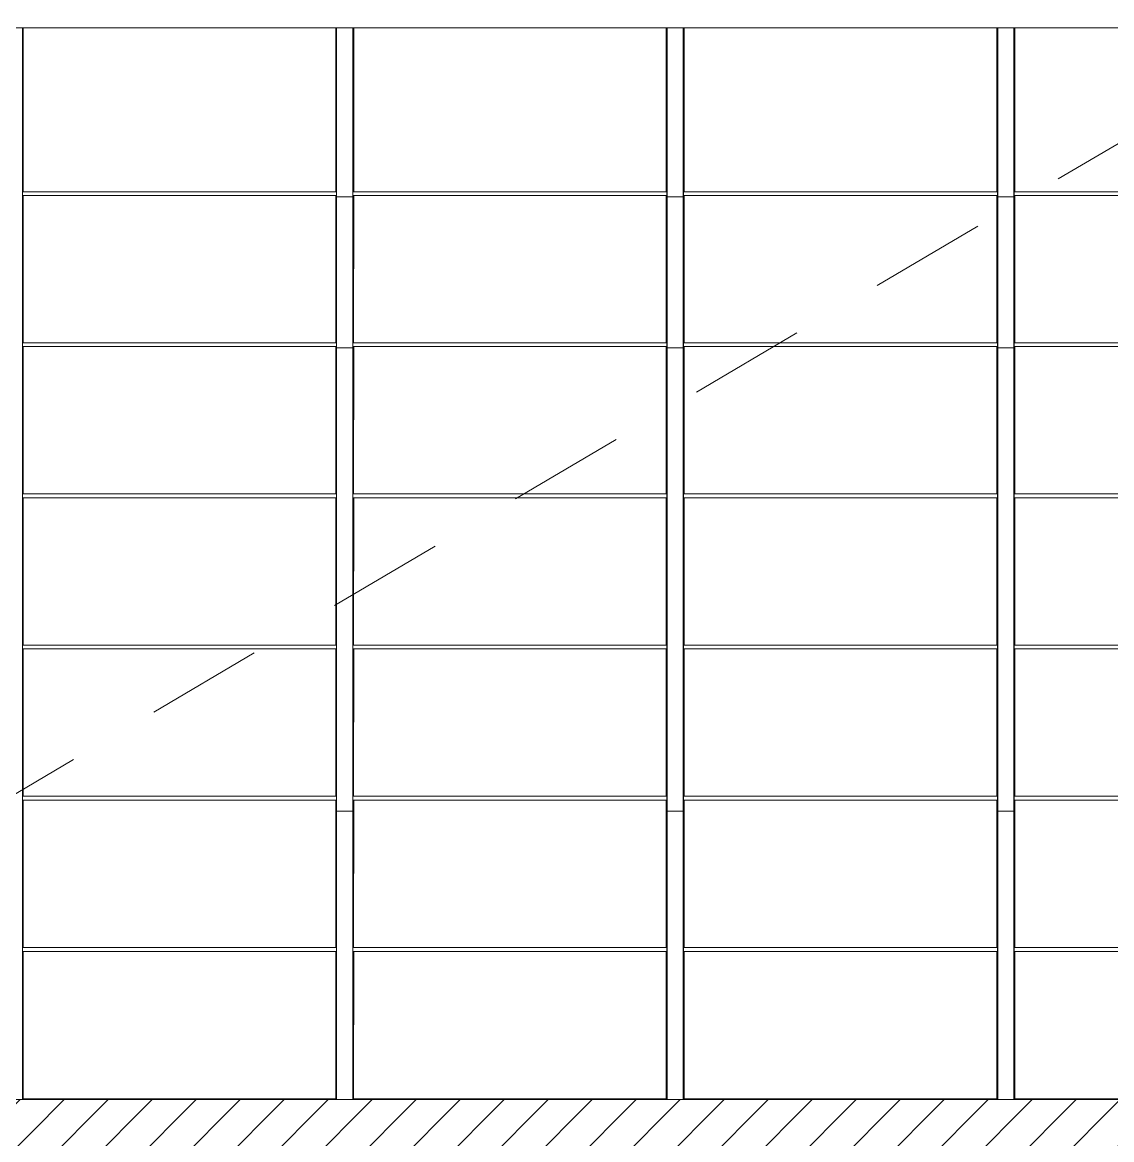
# Model space of a CAD drawing. Header units: metres. Extents: x -227.9 to -140, y 37.9 to 92.1.
# Drawn here: x -202.02 to -195.01, y 60.76 to 67.94 of the extents above; entities that cross this region are included whole.
import ezdxf

# ---------------------------------------------------------------- set-up
doc = ezdxf.new("R2010")
doc.units = ezdxf.units.M
doc.linetypes.add('JIS_02_0.7', pattern=[1.35, 0.75, -0.6])
doc.layers.add('A-DETL', color=94, linetype='Continuous', lineweight=5, true_color=0x00a600)
doc.layers.add('G-IMPT', color=8, linetype='Continuous', lineweight=5, true_color=0x808080)
for name, color, linetype, lineweight in [('A-FLOR', 7, 'Continuous', 5), ('A-FLOR-PATT', 7, 'Continuous', 5), ('A-GENM', 7, 'Continuous', 5), ('S-BEAM', 7, 'Continuous', 5)]:
    doc.layers.add(name, color=color, linetype=linetype, lineweight=lineweight)

# ---------------------------------------------------------------- blocks, each defined once
blk = doc.blocks.new('LAG-B1020-CADRE STRUCTURELLE-PATIO - MUC-PATIO_skp_97-11715570-MUC-LAG-PRO-PLA-ARC-TZN-N02-AG02Ec-Cote')
at = {"layer": 'G-IMPT', "color": 7}
for p, q in [((-0.3673, 0.0244), (-24.7873, 0.0244)), ((-24.7873, 0.0244), (-0.3673, 0.0244))]:
    blk.add_line(p, q, dxfattribs=at)
blk = doc.blocks.new('LAG-B1020-CADRE STRUCTURELLE-PATIO - MUC-PATIO_skp_80-11715553-MUC-LAG-PRO-PLA-ARC-TZN-N02-AG02Ec-Cote')
at = {"layer": 'G-IMPT', "color": 7}
for p, q in [((4.0465, 7.8857), (4.0465, 6.8313)), ((4.0465, 6.8313), (4.0465, 7.8857)), ((6.0576, 7.8857), (6.0576, 6.8313)), ((6.0576, 6.8313), (6.0576, 7.8857)), ((6.1715, 7.8857), (6.1715, 6.8313)), ((6.1715, 6.8313), (6.1715, 7.8857)), ((8.1826, 7.8857), (8.1826, 6.8313)), ((8.1826, 6.8313), (8.1826, 7.8857)), ((8.2965, 7.8857), (8.2965, 6.8313)), ((8.2965, 6.8313), (8.2965, 7.8857)), ((10.3076, 7.8857), (10.3076, 6.8313)), ((10.3076, 6.8313), (10.3076, 7.8857)), ((10.4215, 7.8857), (10.4215, 6.8313)), ((10.4215, 6.8313), (10.4215, 7.8857)), ((4.0465, 6.8313), (6.0576, 6.8313)), ((6.0576, 6.8313), (4.0465, 6.8313)), ((6.1715, 6.8313), (8.1826, 6.8313)), ((8.1826, 6.8313), (6.1715, 6.8313)), ((8.2965, 6.8313), (10.3076, 6.8313)), ((10.3076, 6.8313), (8.2965, 6.8313)), ((10.4215, 6.8313), (12.4326, 6.8313)), ((12.4326, 6.8313), (10.4215, 6.8313)), ((4.0427, 6.8069), (6.0615, 6.8069)), ((6.0615, 6.8069), (4.0427, 6.8069)), ((4.046, 5.8597), (4.046, 6.8069)), ((4.046, 6.8069), (4.046, 5.8597)), ((6.0571, 5.8597), (6.0571, 6.8069)), ((6.0571, 6.8069), (6.0571, 5.8597)), ((6.1677, 6.8069), (8.1865, 6.8069)), ((8.1865, 6.8069), (6.1677, 6.8069)), ((6.171, 5.8597), (6.171, 6.8069)), ((6.171, 6.8069), (6.171, 5.8597)), ((8.1821, 5.8597), (8.1821, 6.8069)), ((8.1821, 6.8069), (8.1821, 5.8597)), ((8.2927, 6.8069), (10.3115, 6.8069)), ((10.3115, 6.8069), (8.2927, 6.8069)), ((8.296, 5.8597), (8.296, 6.8069)), ((8.296, 6.8069), (8.296, 5.8597)), ((10.3071, 5.8597), (10.3071, 6.8069)), ((10.3071, 6.8069), (10.3071, 5.8597)), ((10.4177, 6.8069), (12.4365, 6.8069)), ((12.4365, 6.8069), (10.4177, 6.8069)), ((10.421, 5.8597), (10.421, 6.8069)), ((10.421, 6.8069), (10.421, 5.8597)), ((4.0427, 5.8353), (6.0615, 5.8353)), ((4.0427, 5.8353), (6.0615, 5.8353)), ((4.046, 5.8597), (6.0571, 5.8597)), ((4.046, 5.8597), (6.0571, 5.8597)), ((4.046, 4.8881), (4.046, 5.8353)), ((4.046, 5.8353), (4.046, 4.8881)), ((6.0571, 4.8881), (6.0571, 5.8353)), ((6.0571, 5.8353), (6.0571, 4.8881)), ((6.1677, 5.8353), (8.1865, 5.8353)), ((6.1677, 5.8353), (8.1865, 5.8353)), ((6.171, 5.8597), (8.1821, 5.8597)), ((6.171, 5.8597), (8.1821, 5.8597)), ((6.171, 4.8881), (6.171, 5.8353)), ((6.171, 5.8353), (6.171, 4.8881)), ((8.1821, 4.8881), (8.1821, 5.8353)), ((8.1821, 5.8353), (8.1821, 4.8881)), ((8.2927, 5.8353), (10.3115, 5.8353)), ((8.2927, 5.8353), (10.3115, 5.8353)), ((8.296, 5.8597), (10.3071, 5.8597)), ((8.296, 5.8597), (10.3071, 5.8597)), ((8.296, 4.8881), (8.296, 5.8353)), ((8.296, 5.8353), (8.296, 4.8881)), ((10.3071, 4.8881), (10.3071, 5.8353)), ((10.3071, 5.8353), (10.3071, 4.8881)), ((10.4177, 5.8353), (12.4365, 5.8353)), ((10.4177, 5.8353), (12.4365, 5.8353)), ((10.421, 5.8597), (12.4321, 5.8597)), ((10.421, 5.8597), (12.4321, 5.8597)), ((10.421, 4.8881), (10.421, 5.8353)), ((10.421, 5.8353), (10.421, 4.8881)), ((4.046, 4.8881), (6.0571, 4.8881)), ((4.046, 4.8881), (6.0571, 4.8881)), ((6.171, 4.8881), (8.1821, 4.8881)), ((6.171, 4.8881), (8.1821, 4.8881)), ((8.296, 4.8881), (10.3071, 4.8881)), ((8.296, 4.8881), (10.3071, 4.8881)), ((10.421, 4.8881), (12.4321, 4.8881)), ((10.421, 4.8881), (12.4321, 4.8881)), ((4.0427, 4.8637), (6.0615, 4.8637)), ((4.0427, 4.8637), (6.0615, 4.8637)), ((4.046, 3.9159), (4.046, 4.8637)), ((4.046, 4.8637), (4.046, 3.9159)), ((6.0571, 3.9159), (6.0571, 4.8637)), ((6.0571, 4.8637), (6.0571, 3.9159)), ((6.1677, 4.8637), (8.1865, 4.8637)), ((6.1677, 4.8637), (8.1865, 4.8637)), ((6.171, 3.9159), (6.171, 4.8637)), ((6.171, 4.8637), (6.171, 3.9159)), ((8.1821, 3.9159), (8.1821, 4.8637)), ((8.1821, 4.8637), (8.1821, 3.9159)), ((8.2927, 4.8637), (10.3115, 4.8637)), ((8.2927, 4.8637), (10.3115, 4.8637)), ((8.296, 3.9159), (8.296, 4.8637)), ((8.296, 4.8637), (8.296, 3.9159)), ((10.3071, 3.9159), (10.3071, 4.8637)), ((10.3071, 4.8637), (10.3071, 3.9159)), ((10.4177, 4.8637), (12.4365, 4.8637)), ((10.4177, 4.8637), (12.4365, 4.8637)), ((10.421, 3.9159), (10.421, 4.8637)), ((10.421, 4.8637), (10.421, 3.9159)), ((4.0427, 3.8915), (6.0615, 3.8915)), ((4.0427, 3.8915), (6.0615, 3.8915)), ((4.046, 3.9159), (6.0571, 3.9159)), ((4.046, 3.9159), (6.0571, 3.9159)), ((4.046, 2.9443), (4.046, 3.8915)), ((4.046, 3.8915), (4.046, 2.9443)), ((6.0571, 2.9443), (6.0571, 3.8915)), ((6.0571, 3.8915), (6.0571, 2.9443)), ((6.1677, 3.8915), (8.1865, 3.8915)), ((6.1677, 3.8915), (8.1865, 3.8915)), ((6.171, 3.9159), (8.1821, 3.9159)), ((6.171, 3.9159), (8.1821, 3.9159)), ((6.171, 2.9443), (6.171, 3.8915)), ((6.171, 3.8915), (6.171, 2.9443)), ((8.1821, 2.9443), (8.1821, 3.8915)), ((8.1821, 3.8915), (8.1821, 2.9443)), ((8.2927, 3.8915), (10.3115, 3.8915)), ((8.2927, 3.8915), (10.3115, 3.8915)), ((8.296, 3.9159), (10.3071, 3.9159)), ((8.296, 3.9159), (10.3071, 3.9159)), ((8.296, 2.9443), (8.296, 3.8915)), ((8.296, 3.8915), (8.296, 2.9443)), ((10.3071, 2.9443), (10.3071, 3.8915)), ((10.3071, 3.8915), (10.3071, 2.9443)), ((10.4177, 3.8915), (12.4365, 3.8915)), ((10.4177, 3.8915), (12.4365, 3.8915)), ((10.421, 3.9159), (12.4321, 3.9159)), ((10.421, 3.9159), (12.4321, 3.9159)), ((10.421, 2.9443), (10.421, 3.8915)), ((10.421, 3.8915), (10.421, 2.9443)), ((4.0427, 2.92), (6.0615, 2.92)), ((4.0427, 2.92), (6.0615, 2.92)), ((4.046, 2.9443), (6.0571, 2.9443)), ((4.046, 2.9443), (6.0571, 2.9443)), ((4.046, 1.9715), (4.046, 2.9199)), ((4.046, 2.9199), (4.046, 1.9715)), ((6.0571, 1.9715), (6.0571, 2.9199)), ((6.0571, 2.9199), (6.0571, 1.9715)), ((6.1677, 2.92), (8.1865, 2.92)), ((6.1677, 2.92), (8.1865, 2.92)), ((6.171, 2.9443), (8.1821, 2.9443)), ((6.171, 2.9443), (8.1821, 2.9443)), ((6.171, 1.9715), (6.171, 2.9199)), ((6.171, 2.9199), (6.171, 1.9715)), ((8.1821, 1.9715), (8.1821, 2.9199)), ((8.1821, 2.9199), (8.1821, 1.9715)), ((8.2927, 2.92), (10.3115, 2.92)), ((8.2927, 2.92), (10.3115, 2.92)), ((8.296, 2.9443), (10.3071, 2.9443)), ((8.296, 2.9443), (10.3071, 2.9443)), ((8.296, 1.9715), (8.296, 2.9199)), ((8.296, 2.9199), (8.296, 1.9715)), ((10.3071, 1.9715), (10.3071, 2.9199)), ((10.3071, 2.9199), (10.3071, 1.9715)), ((10.4177, 2.92), (12.4365, 2.92)), ((10.4177, 2.92), (12.4365, 2.92)), ((10.421, 2.9443), (12.4321, 2.9443)), ((10.421, 2.9443), (12.4321, 2.9443)), ((10.421, 1.9715), (10.421, 2.9199)), ((10.421, 2.9199), (10.421, 1.9715)), ((4.0427, 1.9471), (6.0615, 1.9471)), ((4.0427, 1.9471), (6.0615, 1.9471)), ((4.046, 1.9715), (6.0571, 1.9715)), ((4.046, 1.9715), (6.0571, 1.9715)), ((4.046, 0.9999), (4.046, 1.9471)), ((4.046, 1.9471), (4.046, 0.9999)), ((6.0571, 0.9999), (6.0571, 1.9471)), ((6.0571, 1.9471), (6.0571, 0.9999)), ((6.1677, 1.9471), (8.1865, 1.9471)), ((6.1677, 1.9471), (8.1865, 1.9471)), ((6.171, 1.9715), (8.1821, 1.9715)), ((6.171, 1.9715), (8.1821, 1.9715)), ((6.171, 0.9999), (6.171, 1.9471)), ((6.171, 1.9471), (6.171, 0.9999)), ((8.1821, 0.9999), (8.1821, 1.9471)), ((8.1821, 1.9471), (8.1821, 0.9999)), ((8.2927, 1.9471), (10.3115, 1.9471)), ((8.2927, 1.9471), (10.3115, 1.9471)), ((8.296, 1.9715), (10.3071, 1.9715)), ((8.296, 1.9715), (10.3071, 1.9715)), ((8.296, 0.9999), (8.296, 1.9471)), ((8.296, 1.9471), (8.296, 0.9999)), ((10.3071, 0.9999), (10.3071, 1.9471)), ((10.3071, 1.9471), (10.3071, 0.9999)), ((10.4177, 1.9471), (12.4365, 1.9471)), ((10.4177, 1.9471), (12.4365, 1.9471)), ((10.421, 1.9715), (12.4321, 1.9715)), ((10.421, 1.9715), (12.4321, 1.9715)), ((10.421, 0.9999), (10.421, 1.9471)), ((10.421, 1.9471), (10.421, 0.9999)), ((4.046, 0.9999), (6.0571, 0.9999)), ((4.046, 0.9999), (6.0571, 0.9999)), ((6.171, 0.9999), (8.1821, 0.9999)), ((6.171, 0.9999), (8.1821, 0.9999)), ((8.296, 0.9999), (10.3071, 0.9999)), ((8.296, 0.9999), (10.3071, 0.9999)), ((10.421, 0.9999), (12.4321, 0.9999)), ((10.421, 0.9999), (12.4321, 0.9999))]:
    blk.add_line(p, q, dxfattribs=at)
blk = doc.blocks.new('LAG-B1020-CADRE STRUCTURELLE-PATIO - MUC-PATIO_skp_79-11715552-MUC-LAG-PRO-PLA-ARC-TZN-N02-AG02Ec-Cote')
at = {"layer": 'G-IMPT', "color": 7}
for p, q in [((4.026, 7.8574), (4.026, 6.8029)), ((4.026, 7.8574), (4.026, 6.8029)), ((6.0371, 6.8029), (6.0371, 7.8574)), ((6.0371, 7.8574), (6.0371, 6.8029)), ((6.151, 7.8574), (6.151, 6.8029)), ((6.151, 7.8574), (6.151, 6.8029)), ((8.1621, 6.8029), (8.1621, 7.8574)), ((8.1621, 7.8574), (8.1621, 6.8029)), ((8.276, 7.8574), (8.276, 6.8029)), ((8.276, 7.8574), (8.276, 6.8029)), ((10.2871, 6.8029), (10.2871, 7.8574)), ((10.2871, 7.8574), (10.2871, 6.8029)), ((10.401, 7.8574), (10.401, 6.8029)), ((10.401, 7.8574), (10.401, 6.8029)), ((6.0371, 6.8029), (4.026, 6.8029)), ((4.026, 6.8029), (6.0371, 6.8029)), ((4.026, 6.7786), (4.026, 5.8313)), ((4.026, 6.7786), (4.026, 5.8313)), ((6.0371, 5.8313), (6.0371, 6.7786)), ((6.0371, 6.7786), (6.0371, 5.8313)), ((8.1621, 6.8029), (6.151, 6.8029)), ((6.151, 6.8029), (8.1621, 6.8029)), ((6.151, 6.7786), (6.151, 5.8313)), ((6.151, 6.7786), (6.151, 5.8313)), ((8.1621, 5.8313), (8.1621, 6.7786)), ((8.1621, 6.7786), (8.1621, 5.8313)), ((10.2871, 6.8029), (8.276, 6.8029)), ((8.276, 6.8029), (10.2871, 6.8029)), ((8.276, 6.7786), (8.276, 5.8313)), ((8.276, 6.7786), (8.276, 5.8313)), ((10.2871, 5.8313), (10.2871, 6.7786)), ((10.2871, 6.7786), (10.2871, 5.8313)), ((12.4121, 6.8029), (10.401, 6.8029)), ((10.401, 6.8029), (12.4121, 6.8029)), ((10.401, 6.7786), (10.401, 5.8313)), ((10.401, 6.7786), (10.401, 5.8313)), ((6.0371, 5.8313), (4.026, 5.8313)), ((6.0371, 5.8313), (4.026, 5.8313)), ((8.1621, 5.8313), (6.151, 5.8313)), ((8.1621, 5.8313), (6.151, 5.8313)), ((10.2871, 5.8313), (8.276, 5.8313)), ((10.2871, 5.8313), (8.276, 5.8313)), ((12.4121, 5.8313), (10.401, 5.8313)), ((12.4121, 5.8313), (10.401, 5.8313)), ((4.026, 5.807), (4.026, 4.8597)), ((4.026, 5.807), (4.026, 4.8597)), ((6.0371, 4.8597), (6.0371, 5.807)), ((6.0371, 5.807), (6.0371, 4.8597)), ((6.151, 5.807), (6.151, 4.8597)), ((6.151, 5.807), (6.151, 4.8597)), ((8.1621, 4.8597), (8.1621, 5.807)), ((8.1621, 5.807), (8.1621, 4.8597)), ((8.276, 5.807), (8.276, 4.8597)), ((8.276, 5.807), (8.276, 4.8597)), ((10.2871, 4.8597), (10.2871, 5.807)), ((10.2871, 5.807), (10.2871, 4.8597)), ((10.401, 5.807), (10.401, 4.8597)), ((10.401, 5.807), (10.401, 4.8597)), ((6.0371, 4.8597), (4.026, 4.8597)), ((6.0371, 4.8597), (4.026, 4.8597)), ((4.026, 4.8354), (4.026, 3.8876)), ((4.026, 4.8354), (4.026, 3.8876)), ((6.0371, 3.8876), (6.0371, 4.8354)), ((6.0371, 4.8354), (6.0371, 3.8876)), ((8.1621, 4.8597), (6.151, 4.8597)), ((8.1621, 4.8597), (6.151, 4.8597)), ((6.151, 4.8354), (6.151, 3.8876)), ((6.151, 4.8354), (6.151, 3.8876)), ((8.1621, 3.8876), (8.1621, 4.8354)), ((8.1621, 4.8354), (8.1621, 3.8876)), ((10.2871, 4.8597), (8.276, 4.8597)), ((10.2871, 4.8597), (8.276, 4.8597)), ((8.276, 4.8354), (8.276, 3.8876)), ((8.276, 4.8354), (8.276, 3.8876)), ((10.2871, 3.8876), (10.2871, 4.8354)), ((10.2871, 4.8354), (10.2871, 3.8876)), ((12.4121, 4.8597), (10.401, 4.8597)), ((12.4121, 4.8597), (10.401, 4.8597)), ((10.401, 4.8354), (10.401, 3.8876)), ((10.401, 4.8354), (10.401, 3.8876)), ((6.0371, 3.8876), (4.026, 3.8876)), ((6.0371, 3.8876), (4.026, 3.8876)), ((8.1621, 3.8876), (6.151, 3.8876)), ((8.1621, 3.8876), (6.151, 3.8876)), ((10.2871, 3.8876), (8.276, 3.8876)), ((10.2871, 3.8876), (8.276, 3.8876)), ((12.4121, 3.8876), (10.401, 3.8876)), ((12.4121, 3.8876), (10.401, 3.8876)), ((4.026, 3.8632), (4.026, 2.916)), ((4.026, 3.8632), (4.026, 2.916)), ((6.0371, 2.916), (6.0371, 3.8632)), ((6.0371, 3.8632), (6.0371, 2.916)), ((6.151, 3.8632), (6.151, 2.916)), ((6.151, 3.8632), (6.151, 2.916)), ((8.1621, 2.916), (8.1621, 3.8632)), ((8.1621, 3.8632), (8.1621, 2.916)), ((8.276, 3.8632), (8.276, 2.916)), ((8.276, 3.8632), (8.276, 2.916)), ((10.2871, 2.916), (10.2871, 3.8632)), ((10.2871, 3.8632), (10.2871, 2.916)), ((10.401, 3.8632), (10.401, 2.916)), ((10.401, 3.8632), (10.401, 2.916)), ((6.0371, 2.916), (4.026, 2.916)), ((6.0371, 2.916), (4.026, 2.916)), ((4.026, 2.8916), (4.026, 1.9432)), ((4.026, 2.8916), (4.026, 1.9432)), ((6.0371, 1.9432), (6.0371, 2.8916)), ((6.0371, 2.8916), (6.0371, 1.9432)), ((8.1621, 2.916), (6.151, 2.916)), ((8.1621, 2.916), (6.151, 2.916)), ((6.151, 2.8916), (6.151, 1.9432)), ((6.151, 2.8916), (6.151, 1.9432)), ((8.1621, 1.9432), (8.1621, 2.8916)), ((8.1621, 2.8916), (8.1621, 1.9432)), ((10.2871, 2.916), (8.276, 2.916)), ((10.2871, 2.916), (8.276, 2.916)), ((8.276, 2.8916), (8.276, 1.9432)), ((8.276, 2.8916), (8.276, 1.9432)), ((10.2871, 1.9432), (10.2871, 2.8916)), ((10.2871, 2.8916), (10.2871, 1.9432)), ((12.4121, 2.916), (10.401, 2.916)), ((12.4121, 2.916), (10.401, 2.916)), ((10.401, 2.8916), (10.401, 1.9432)), ((10.401, 2.8916), (10.401, 1.9432)), ((6.0371, 1.9432), (4.026, 1.9432)), ((6.0371, 1.9432), (4.026, 1.9432)), ((8.1621, 1.9432), (6.151, 1.9432)), ((8.1621, 1.9432), (6.151, 1.9432)), ((10.2871, 1.9432), (8.276, 1.9432)), ((10.2871, 1.9432), (8.276, 1.9432)), ((12.4121, 1.9432), (10.401, 1.9432)), ((12.4121, 1.9432), (10.401, 1.9432)), ((4.026, 1.9188), (4.026, 0.9716)), ((4.026, 1.9188), (4.026, 0.9716)), ((6.0371, 0.9716), (6.0371, 1.9188)), ((6.0371, 1.9188), (6.0371, 0.9716)), ((6.151, 1.9188), (6.151, 0.9716)), ((6.151, 1.9188), (6.151, 0.9716)), ((8.1621, 0.9716), (8.1621, 1.9188)), ((8.1621, 1.9188), (8.1621, 0.9716)), ((8.276, 1.9188), (8.276, 0.9716)), ((8.276, 1.9188), (8.276, 0.9716)), ((10.2871, 0.9716), (10.2871, 1.9188)), ((10.2871, 1.9188), (10.2871, 0.9716)), ((10.401, 1.9188), (10.401, 0.9716)), ((10.401, 1.9188), (10.401, 0.9716)), ((6.0371, 0.9716), (4.026, 0.9716)), ((6.0371, 0.9716), (4.026, 0.9716)), ((8.1621, 0.9716), (6.151, 0.9716)), ((8.1621, 0.9716), (6.151, 0.9716)), ((10.2871, 0.9716), (8.276, 0.9716)), ((10.2871, 0.9716), (8.276, 0.9716)), ((12.4121, 0.9716), (10.401, 0.9716)), ((12.4121, 0.9716), (10.401, 0.9716))]:
    blk.add_line(p, q, dxfattribs=at)
blk = doc.blocks.new('LAG-B1020-CADRE STRUCTURELLE-PATIO - MUC-PATIO_skp_76-11715549-MUC-LAG-PRO-PLA-ARC-TZN-N02-AG02Ec-Cote')
at = {"layer": 'G-IMPT', "color": 7}
for p, q in [((6.151, 7.9319), (6.151, 6.8445)), ((6.151, 7.9319), (6.151, 6.8445)), ((6.256, 7.9319), (6.256, 6.8445)), ((6.256, 6.8445), (6.256, 7.9319)), ((8.276, 7.9319), (8.276, 6.8445)), ((8.276, 7.9319), (8.276, 6.8445)), ((8.381, 7.9319), (8.381, 6.8445)), ((8.381, 6.8445), (8.381, 7.9319)), ((10.401, 7.9319), (10.401, 6.8445)), ((10.401, 7.9319), (10.401, 6.8445)), ((10.506, 7.9319), (10.506, 6.8445)), ((10.506, 6.8445), (10.506, 7.9319)), ((6.256, 6.8445), (6.151, 6.8445)), ((6.256, 6.8445), (6.151, 6.8445)), ((6.151, 5.8739), (6.151, 6.8445)), ((6.151, 6.8445), (6.151, 5.8739)), ((6.256, 6.8445), (6.256, 5.8739)), ((6.256, 6.8445), (6.256, 5.8739)), ((8.381, 6.8445), (8.276, 6.8445)), ((8.381, 6.8445), (8.276, 6.8445)), ((8.276, 5.8739), (8.276, 6.8445)), ((8.276, 6.8445), (8.276, 5.8739)), ((8.381, 6.8445), (8.381, 5.8739)), ((8.381, 6.8445), (8.381, 5.8739)), ((10.506, 6.8445), (10.401, 6.8445)), ((10.506, 6.8445), (10.401, 6.8445)), ((10.401, 5.8739), (10.401, 6.8445)), ((10.401, 6.8445), (10.401, 5.8739)), ((10.506, 6.8445), (10.506, 5.8739)), ((10.506, 6.8445), (10.506, 5.8739)), ((6.256, 5.8739), (6.151, 5.8739)), ((6.151, 5.8739), (6.256, 5.8739)), ((6.151, 5.8739), (6.151, 2.8946)), ((6.151, 5.8739), (6.151, 2.8946)), ((6.256, 5.8738), (6.256, 2.8946)), ((6.256, 2.8946), (6.256, 5.8738)), ((8.381, 5.8739), (8.276, 5.8739)), ((8.276, 5.8739), (8.381, 5.8739)), ((8.276, 5.8739), (8.276, 2.8946)), ((8.276, 5.8739), (8.276, 2.8946)), ((8.381, 5.8738), (8.381, 2.8946)), ((8.381, 2.8946), (8.381, 5.8738)), ((10.506, 5.8739), (10.401, 5.8739)), ((10.401, 5.8739), (10.506, 5.8739)), ((10.401, 5.8739), (10.401, 2.8946)), ((10.401, 5.8739), (10.401, 2.8946)), ((10.506, 5.8738), (10.506, 2.8946)), ((10.506, 2.8946), (10.506, 5.8738)), ((6.256, 2.8946), (6.151, 2.8946)), ((6.256, 2.8946), (6.151, 2.8946)), ((6.151, 1.0402), (6.151, 2.8946)), ((6.151, 2.8946), (6.151, 1.0402)), ((6.256, 2.8945), (6.256, 1.0402)), ((6.256, 2.8945), (6.256, 1.0402)), ((8.381, 2.8946), (8.276, 2.8946)), ((8.381, 2.8946), (8.276, 2.8946)), ((8.276, 1.0402), (8.276, 2.8946)), ((8.276, 2.8946), (8.276, 1.0402)), ((8.381, 2.8945), (8.381, 1.0402)), ((8.381, 2.8945), (8.381, 1.0402)), ((10.506, 2.8946), (10.401, 2.8946)), ((10.506, 2.8946), (10.401, 2.8946)), ((10.401, 1.0402), (10.401, 2.8946)), ((10.401, 2.8946), (10.401, 1.0402)), ((10.506, 2.8945), (10.506, 1.0402)), ((10.506, 2.8945), (10.506, 1.0402))]:
    blk.add_line(p, q, dxfattribs=at)
blk = doc.blocks.new('LAG-B1020-CADRE STRUCTURELLE-PATIO - MUC-PATIO_skp_2-11715475-MUC-LAG-PRO-PLA-ARC-TZN-N02-AG02Ec-Cote')
for name, p in [('LAG-B1020-CADRE STRUCTURELLE-PATIO - MUC-PATIO_skp_97-11715570-MUC-LAG-PRO-PLA-ARC-TZN-N02-AG02Ec-Cote', (25.2869, 8.0479)), ('LAG-B1020-CADRE STRUCTURELLE-PATIO - MUC-PATIO_skp_80-11715553-MUC-LAG-PRO-PLA-ARC-TZN-N02-AG02Ec-Cote', (0.2194, 0.1866)), ('LAG-B1020-CADRE STRUCTURELLE-PATIO - MUC-PATIO_skp_79-11715552-MUC-LAG-PRO-PLA-ARC-TZN-N02-AG02Ec-Cote', (0.2394, 0.2149)), ('LAG-B1020-CADRE STRUCTURELLE-PATIO - MUC-PATIO_skp_76-11715549-MUC-LAG-PRO-PLA-ARC-TZN-N02-AG02Ec-Cote', (0.1299, 0.1404))]:
    blk.add_blockref(name, p)
blk = doc.blocks.new('LAG-B1020-CADRE STRUCTURELLE-PATIO - LAG-LAG-B1020-CADRE STRUCTURELLE-PATIO-10510598-MUC-LAG-PRO-PLA-ARC-TZN-N02-AG02Ec-Cote')
blk.add_blockref('LAG-B1020-CADRE STRUCTURELLE-PATIO - MUC-PATIO_skp_2-11715475-MUC-LAG-PRO-PLA-ARC-TZN-N02-AG02Ec-Cote', (-12.7084, -8.23))
blk = doc.blocks.new('PATIO - CMS-PATIO-2083973-MUC-LAG-PRO-PLA-ARC-TZN-N02-AG02Ec-Cote')
at = {"layer": 'G-IMPT', "color": 7, "lineweight": 9}
for p, q in [((-8.4475, -0.1577), (-8.4475, -1.245)), ((-8.4475, -1.245), (-8.4475, -0.1577)), ((-8.4431, -0.1577), (-8.4431, -1.2121)), ((-8.4431, -0.1577), (-8.4431, -1.2121)), ((-8.4425, -0.1577), (-8.4425, -1.2121)), ((-8.4425, -1.2121), (-8.4425, -0.1577)), ((-6.432, -1.2121), (-6.432, -0.1577)), ((-6.432, -0.1577), (-6.432, -1.2121)), ((-6.4314, -0.1577), (-6.4314, -1.2121)), ((-6.4314, -1.2121), (-6.4314, -0.1577)), ((-6.4275, -0.1577), (-6.4275, -1.245)), ((-6.4275, -0.1577), (-6.4275, -1.245)), ((-6.3225, -0.1577), (-6.3225, -1.245)), ((-6.3225, -1.245), (-6.3225, -0.1577)), ((-6.3181, -0.1577), (-6.3181, -1.2121)), ((-6.3181, -0.1577), (-6.3181, -1.2121)), ((-6.3175, -0.1577), (-6.3175, -1.2121)), ((-6.3175, -1.2121), (-6.3175, -0.1577)), ((-4.307, -1.2121), (-4.307, -0.1577)), ((-4.307, -0.1577), (-4.307, -1.2121)), ((-4.3064, -0.1577), (-4.3064, -1.2121)), ((-4.3064, -1.2121), (-4.3064, -0.1577)), ((-4.3025, -0.1577), (-4.3025, -1.245)), ((-4.3025, -0.1577), (-4.3025, -1.245)), ((-4.1975, -0.1577), (-4.1975, -1.245)), ((-4.1975, -1.245), (-4.1975, -0.1577)), ((-4.1931, -0.1577), (-4.1931, -1.2121)), ((-4.1931, -0.1577), (-4.1931, -1.2121)), ((-4.1925, -0.1577), (-4.1925, -1.2121)), ((-4.1925, -1.2121), (-4.1925, -0.1577)), ((-2.182, -1.2121), (-2.182, -0.1577)), ((-2.182, -0.1577), (-2.182, -1.2121)), ((-2.1814, -0.1577), (-2.1814, -1.2121)), ((-2.1814, -1.2121), (-2.1814, -0.1577)), ((-2.1775, -0.1577), (-2.1775, -1.245)), ((-2.1775, -0.1577), (-2.1775, -1.245)), ((-2.0725, -0.1577), (-2.0725, -1.245)), ((-2.0725, -1.245), (-2.0725, -0.1577)), ((-2.0681, -0.1577), (-2.0681, -1.2121)), ((-2.0681, -0.1577), (-2.0681, -1.2121)), ((-2.0675, -0.1577), (-2.0675, -1.2121)), ((-2.0675, -1.2121), (-2.0675, -0.1577)), ((-2.068, -1.2121), (-2.0681, -1.2121)), ((-2.0681, -1.2121), (-2.068, -1.2121)), ((-8.4475, -1.245), (-8.4475, -2.2157)), ((-8.4475, -1.245), (-8.4475, -2.2157)), ((-8.4431, -2.1837), (-8.443, -1.2365)), ((-8.4431, -1.2365), (-8.4431, -2.1837)), ((-8.4431, -1.2365), (-8.4431, -2.1837)), ((-8.443, -1.2365), (-8.4431, -2.1837)), ((-6.432, -2.1837), (-6.432, -1.2365)), ((-6.432, -1.2365), (-6.432, -2.1837)), ((-6.432, -2.1837), (-6.432, -1.2365)), ((-6.432, -1.2365), (-6.432, -2.1837)), ((-6.4275, -2.2157), (-6.4275, -1.245)), ((-6.4275, -1.245), (-6.4275, -2.2157)), ((-6.3225, -1.245), (-6.3225, -2.2157)), ((-6.3225, -1.245), (-6.3225, -2.2157)), ((-6.3181, -2.1837), (-6.318, -1.2365)), ((-6.3181, -1.2365), (-6.3181, -2.1837)), ((-6.3181, -1.2365), (-6.3181, -2.1837)), ((-6.318, -1.2365), (-6.3181, -2.1837)), ((-4.307, -2.1837), (-4.307, -1.2365)), ((-4.307, -1.2365), (-4.307, -2.1837)), ((-4.307, -2.1837), (-4.307, -1.2365)), ((-4.307, -1.2365), (-4.307, -2.1837)), ((-4.3025, -2.2157), (-4.3025, -1.245)), ((-4.3025, -1.245), (-4.3025, -2.2157)), ((-4.1975, -1.245), (-4.1975, -2.2157)), ((-4.1975, -1.245), (-4.1975, -2.2157)), ((-4.1931, -2.1837), (-4.193, -1.2365)), ((-4.1931, -1.2365), (-4.1931, -2.1837)), ((-4.1931, -1.2365), (-4.1931, -2.1837)), ((-4.193, -1.2365), (-4.1931, -2.1837)), ((-2.182, -2.1837), (-2.182, -1.2365)), ((-2.182, -1.2365), (-2.182, -2.1837)), ((-2.182, -2.1837), (-2.182, -1.2365)), ((-2.182, -1.2365), (-2.182, -2.1837)), ((-2.1775, -2.2157), (-2.1775, -1.245)), ((-2.1775, -1.245), (-2.1775, -2.2157)), ((-2.0725, -1.245), (-2.0725, -2.2157)), ((-2.0725, -1.245), (-2.0725, -2.2157)), ((-2.0681, -2.1837), (-2.068, -1.2365)), ((-2.0681, -1.2365), (-2.0681, -2.1837)), ((-2.0681, -1.2365), (-2.0681, -2.1837)), ((-2.068, -1.2365), (-2.0681, -2.1837)), ((-8.4475, -2.2157), (-8.4475, -5.195)), ((-8.4475, -5.195), (-8.4475, -2.2157)), ((-8.4431, -3.1553), (-8.443, -2.2081)), ((-8.4431, -2.2081), (-8.4431, -3.1553)), ((-8.4431, -2.2081), (-8.4431, -3.1553)), ((-8.4431, -2.2081), (-8.4431, -3.1553)), ((-6.432, -3.1553), (-6.432, -2.2081)), ((-6.432, -2.2081), (-6.432, -3.1553)), ((-6.432, -3.1553), (-6.432, -2.2081)), ((-6.432, -2.2081), (-6.432, -3.1553)), ((-6.4275, -2.2157), (-6.4275, -5.195)), ((-6.4275, -2.2157), (-6.4275, -5.195)), ((-6.3225, -2.2157), (-6.3225, -5.195)), ((-6.3225, -5.195), (-6.3225, -2.2157)), ((-6.3181, -3.1553), (-6.318, -2.2081)), ((-6.3181, -2.2081), (-6.3181, -3.1553)), ((-6.3181, -2.2081), (-6.3181, -3.1553)), ((-6.3181, -2.2081), (-6.3181, -3.1553)), ((-4.307, -3.1553), (-4.307, -2.2081)), ((-4.307, -2.2081), (-4.307, -3.1553)), ((-4.307, -3.1553), (-4.307, -2.2081)), ((-4.307, -2.2081), (-4.307, -3.1553)), ((-4.3025, -2.2157), (-4.3025, -5.195)), ((-4.3025, -2.2157), (-4.3025, -5.195)), ((-4.1975, -2.2157), (-4.1975, -5.195)), ((-4.1975, -5.195), (-4.1975, -2.2157)), ((-4.1931, -3.1553), (-4.193, -2.2081)), ((-4.1931, -2.2081), (-4.1931, -3.1553)), ((-4.1931, -2.2081), (-4.1931, -3.1553)), ((-4.1931, -2.2081), (-4.1931, -3.1553)), ((-2.182, -3.1553), (-2.182, -2.2081)), ((-2.182, -2.2081), (-2.182, -3.1553)), ((-2.182, -3.1553), (-2.182, -2.2081)), ((-2.182, -2.2081), (-2.182, -3.1553)), ((-2.1775, -2.2157), (-2.1775, -5.195)), ((-2.1775, -2.2157), (-2.1775, -5.195)), ((-2.0725, -2.2157), (-2.0725, -5.195)), ((-2.0725, -5.195), (-2.0725, -2.2157)), ((-2.0681, -3.1553), (-2.068, -2.2081)), ((-2.0681, -2.2081), (-2.0681, -3.1553)), ((-2.0681, -2.2081), (-2.0681, -3.1553)), ((-2.0681, -2.2081), (-2.0681, -3.1553)), ((-8.4431, -4.1275), (-8.443, -3.1797)), ((-8.4431, -3.1797), (-8.4431, -4.1275)), ((-8.4431, -3.1797), (-8.4431, -4.1275)), ((-8.443, -3.1797), (-8.4431, -4.1275)), ((-6.432, -4.1275), (-6.432, -3.1797)), ((-6.432, -3.1797), (-6.432, -4.1275)), ((-6.432, -4.1275), (-6.432, -3.1797)), ((-6.432, -3.1797), (-6.432, -4.1275)), ((-6.3181, -4.1275), (-6.318, -3.1797)), ((-6.3181, -3.1797), (-6.3181, -4.1275)), ((-6.3181, -3.1797), (-6.3181, -4.1275)), ((-6.318, -3.1797), (-6.3181, -4.1275)), ((-4.307, -4.1275), (-4.307, -3.1797)), ((-4.307, -3.1797), (-4.307, -4.1275)), ((-4.307, -4.1275), (-4.307, -3.1797)), ((-4.307, -3.1797), (-4.307, -4.1275)), ((-4.1931, -4.1275), (-4.193, -3.1797)), ((-4.1931, -3.1797), (-4.1931, -4.1275)), ((-4.1931, -3.1797), (-4.1931, -4.1275)), ((-4.193, -3.1797), (-4.1931, -4.1275)), ((-2.182, -4.1275), (-2.182, -3.1797)), ((-2.182, -3.1797), (-2.182, -4.1275)), ((-2.182, -4.1275), (-2.182, -3.1797)), ((-2.182, -3.1797), (-2.182, -4.1275)), ((-2.0681, -4.1275), (-2.068, -3.1797)), ((-2.0681, -3.1797), (-2.0681, -4.1275)), ((-2.0681, -3.1797), (-2.0681, -4.1275)), ((-2.068, -3.1797), (-2.0681, -4.1275)), ((-8.4431, -5.0991), (-8.443, -4.1519)), ((-8.4431, -4.1519), (-8.4431, -5.0991)), ((-8.4431, -4.1519), (-8.4431, -5.0991)), ((-8.4431, -4.1519), (-8.4431, -5.0991)), ((-6.432, -5.0991), (-6.432, -4.1519)), ((-6.432, -4.1519), (-6.432, -5.0991)), ((-6.432, -5.0991), (-6.432, -4.1519)), ((-6.432, -4.1519), (-6.432, -5.0991)), ((-6.3181, -5.0991), (-6.318, -4.1519)), ((-6.3181, -4.1519), (-6.3181, -5.0991)), ((-6.3181, -4.1519), (-6.3181, -5.0991)), ((-6.3181, -4.1519), (-6.3181, -5.0991)), ((-4.307, -5.0991), (-4.307, -4.1519)), ((-4.307, -4.1519), (-4.307, -5.0991)), ((-4.307, -5.0991), (-4.307, -4.1519)), ((-4.307, -4.1519), (-4.307, -5.0991)), ((-4.1931, -5.0991), (-4.193, -4.1519)), ((-4.1931, -4.1519), (-4.1931, -5.0991)), ((-4.1931, -4.1519), (-4.1931, -5.0991)), ((-4.1931, -4.1519), (-4.1931, -5.0991)), ((-2.182, -5.0991), (-2.182, -4.1519)), ((-2.182, -4.1519), (-2.182, -5.0991)), ((-2.182, -5.0991), (-2.182, -4.1519)), ((-2.182, -4.1519), (-2.182, -5.0991)), ((-2.0681, -5.0991), (-2.068, -4.1519)), ((-2.0681, -4.1519), (-2.0681, -5.0991)), ((-2.0681, -4.1519), (-2.0681, -5.0991)), ((-2.0681, -4.1519), (-2.0681, -5.0991)), ((-8.4431, -6.0719), (-8.443, -5.1234)), ((-8.4431, -5.1234), (-8.4431, -6.0719)), ((-8.4431, -5.1234), (-8.4431, -6.0719)), ((-8.443, -5.1234), (-8.4431, -6.0719)), ((-6.432, -6.0719), (-6.432, -5.1234)), ((-6.432, -5.1234), (-6.432, -6.0719)), ((-6.432, -6.0719), (-6.432, -5.1234)), ((-6.432, -5.1234), (-6.432, -6.0719)), ((-6.3181, -6.0719), (-6.318, -5.1234)), ((-6.3181, -5.1234), (-6.3181, -6.0719)), ((-6.3181, -5.1234), (-6.3181, -6.0719)), ((-6.318, -5.1234), (-6.3181, -6.0719)), ((-4.307, -6.0719), (-4.307, -5.1234)), ((-4.307, -5.1234), (-4.307, -6.0719)), ((-4.307, -6.0719), (-4.307, -5.1234)), ((-4.307, -5.1234), (-4.307, -6.0719)), ((-4.1931, -6.0719), (-4.193, -5.1234)), ((-4.1931, -5.1234), (-4.1931, -6.0719)), ((-4.1931, -5.1234), (-4.1931, -6.0719)), ((-4.193, -5.1234), (-4.1931, -6.0719)), ((-2.182, -6.0719), (-2.182, -5.1234)), ((-2.182, -5.1234), (-2.182, -6.0719)), ((-2.182, -6.0719), (-2.182, -5.1234)), ((-2.182, -5.1234), (-2.182, -6.0719)), ((-2.0681, -6.0719), (-2.068, -5.1234)), ((-2.0681, -5.1234), (-2.0681, -6.0719)), ((-2.0681, -5.1234), (-2.0681, -6.0719)), ((-2.068, -5.1234), (-2.0681, -6.0719)), ((-8.4475, -5.195), (-8.4475, -7.0493)), ((-8.4475, -5.195), (-8.4475, -7.0493)), ((-6.4275, -7.0493), (-6.4275, -5.195)), ((-6.4275, -5.195), (-6.4275, -7.0493)), ((-6.3225, -5.195), (-6.3225, -7.0493)), ((-6.3225, -5.195), (-6.3225, -7.0493)), ((-4.3025, -7.0493), (-4.3025, -5.195)), ((-4.3025, -5.195), (-4.3025, -7.0493)), ((-4.1975, -5.195), (-4.1975, -7.0493)), ((-4.1975, -5.195), (-4.1975, -7.0493)), ((-2.1775, -7.0493), (-2.1775, -5.195)), ((-2.1775, -5.195), (-2.1775, -7.0493)), ((-2.0725, -5.195), (-2.0725, -7.0493)), ((-2.0725, -5.195), (-2.0725, -7.0493)), ((-8.4431, -7.0435), (-8.443, -6.0963)), ((-8.4431, -6.0963), (-8.4431, -7.0435)), ((-8.4431, -6.0963), (-8.4431, -7.0435)), ((-8.4431, -6.0963), (-8.4431, -7.0435)), ((-6.432, -7.0435), (-6.432, -6.0963)), ((-6.432, -6.0963), (-6.432, -7.0435)), ((-6.432, -7.0435), (-6.432, -6.0963)), ((-6.432, -6.0963), (-6.432, -7.0435)), ((-6.3181, -7.0435), (-6.318, -6.0963)), ((-6.3181, -6.0963), (-6.3181, -7.0435)), ((-6.3181, -6.0963), (-6.3181, -7.0435)), ((-6.3181, -6.0963), (-6.3181, -7.0435)), ((-4.307, -7.0435), (-4.307, -6.0963)), ((-4.307, -6.0963), (-4.307, -7.0435)), ((-4.307, -7.0435), (-4.307, -6.0963)), ((-4.307, -6.0963), (-4.307, -7.0435)), ((-4.1931, -7.0435), (-4.193, -6.0963)), ((-4.1931, -6.0963), (-4.1931, -7.0435)), ((-4.1931, -6.0963), (-4.1931, -7.0435)), ((-4.1931, -6.0963), (-4.1931, -7.0435)), ((-2.182, -7.0435), (-2.182, -6.0963)), ((-2.182, -6.0963), (-2.182, -7.0435)), ((-2.182, -7.0435), (-2.182, -6.0963)), ((-2.182, -6.0963), (-2.182, -7.0435)), ((-2.0681, -7.0435), (-2.068, -6.0963)), ((-2.0681, -6.0963), (-2.0681, -7.0435)), ((-2.0681, -6.0963), (-2.0681, -7.0435)), ((-2.0681, -6.0963), (-2.0681, -7.0435))]:
    blk.add_line(p, q, dxfattribs=at)

msp = doc.modelspace()

# ---------------------------------------------------------------- hatches: boundary and pattern name
at = {"layer": 'A-FLOR-PATT', "lineweight": 9}
h = msp.add_hatch(dxfattribs=at)
h.set_pattern_fill('FP_7', color=256, style=0, pattern_type=2)
h.set_pattern_definition([(45, (0, 0), (-0.14142136, 0.14142136), [])])
h.paths.add_polyline_path([(-202.164, 60.3285), (-183.5441, 60.3291), (-183.3808, 60.3362), (-183.2185, 60.3555), (-183.0579, 60.3868), (-182.9001, 60.43), (-182.7459, 60.4848), (-182.5961, 60.5509), (-182.4516, 60.628), (-182.3133, 60.7156), (-182.1785, 60.8162), (-182.1602, 60.832), (-182.6428, 61.3145), (-182.7568, 61.2367), (-182.8776, 61.1697), (-183.004, 61.1141), (-183.135, 61.0704), (-183.2694, 61.0389), (-183.4062, 61.0199), (-183.5441, 61.0135), (-203.5941, 61.0135), (-203.7249, 61.0192), (-203.8546, 61.0363), (-203.9824, 61.0646), (-204.1072, 61.104), (-204.2281, 61.1541), (-204.3441, 61.2145), (-204.4545, 61.2848), (-204.5583, 61.3645), (-204.6548, 61.4529), (-204.7432, 61.5493), (-204.8229, 61.6532), (-204.8932, 61.7635), (-204.9536, 61.8796), (-205.0037, 62.0005), (-205.043, 62.1253), (-205.0713, 62.253), (-205.0884, 62.3828), (-205.0941, 62.5135), (-205.0941, 63.3883), (-205.7791, 63.3883), (-205.7786, 62.5135), (-205.7713, 62.3491), (-205.7517, 62.1856), (-205.72, 62.024), (-205.6777, 61.8695), (-205.622, 61.7133), (-205.5568, 61.5655), (-205.4797, 61.421), (-205.392, 61.2827), (-205.2943, 61.1512), (-205.187, 61.0273), (-205.0683, 60.9096), (-204.9464, 60.8052), (-204.8143, 60.7082), (-204.6753, 60.6213), (-204.5303, 60.5449), (-204.3799, 60.4796), (-204.2198, 60.4242), (-204.0667, 60.3833), (-203.9055, 60.3529), (-203.7424, 60.3346), (-203.573, 60.3285), (-202.5752, 60.3285)])

# ---------------------------------------------------------------- linework, layer by layer
at = {"layer": 'A-DETL', "color": 7, "linetype": 'JIS_02_0.7'}
for p, q in [((-204.6608, 61.447), (-182.3929, 74.5785)), ((-183.5441, 61.0135), (-203.5941, 61.0135))]:
    msp.add_line(p, q, dxfattribs=at)
at = {"layer": 'A-FLOR', "lineweight": 9}
msp.add_line((-183.5441, 61.0135), (-203.5941, 61.0135), dxfattribs=at)

# ---------------------------------------------------------------- block references
at = {"layer": 'A-GENM', "lineweight": 9}
msp.add_blockref('PATIO - CMS-PATIO-2083973-MUC-LAG-PRO-PLA-ARC-TZN-N02-AG02Ec-Cote', (-193.5691, 68.0628), dxfattribs=at)
at = {"layer": 'S-BEAM'}
msp.add_blockref('LAG-B1020-CADRE STRUCTURELLE-PATIO - LAG-LAG-B1020-CADRE STRUCTURELLE-PATIO-10510598-MUC-LAG-PRO-PLA-ARC-TZN-N02-AG02Ec-Cote', (-193.5703, 68.0628), dxfattribs=at)

doc.saveas('drawing.dxf')
